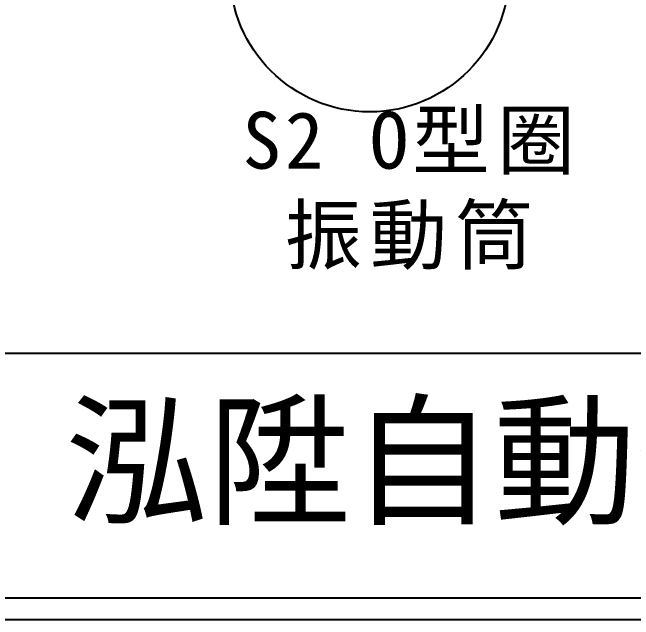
# Model space of a CAD drawing. Extents: x 10 to 297, y 3 to 207.
# Drawn here: x 45.59 to 81.17, y 3 to 37.75 of the extents above; entities that cross this region are included whole.
import ezdxf

# ---------------------------------------------------------------- set-up
doc = ezdxf.new("R2010")
doc.units = 0
doc.layers.get('0').update_dxf_attribs({"linetype": 'CONTINUOUS'})
doc.layers.add('圖框層', color=7, linetype='CONTINUOUS')
doc.styles.add('STSL', font='kaiu.ttf')
doc.styles.add('標楷體', font='kaiu.ttf')

msp = doc.modelspace()

# ---------------------------------------------------------------- linework, layer by layer
msp.add_circle((66.051, 40.06), 8)
at = {"layer": '圖框層', "color": 7}
for p, q in [((11.25, 18.25), (295.75, 18.25)), ((11.25, 4.25), (295.75, 4.25)), ((10, 3), (297, 3))]:
    msp.add_line(p, q, dxfattribs=at)

# ---------------------------------------------------------------- texts
at = {"color": 0, "insert": (68.505, 32.06), "char_height": 3.25, "width": 24.14544, "attachment_point": 2, "style": '標楷體'}
msp.add_mtext('{\\T1.1;S2 O型圈\\P振動筒}', dxfattribs=at)
at = {"layer": '圖框層', "color": 4, "style": 'STSL'}
msp.add_text('泓陞自動化科技有限公司', height=6, dxfattribs=at).set_placement((48.604, 9.076))

doc.saveas('drawing.dxf')
